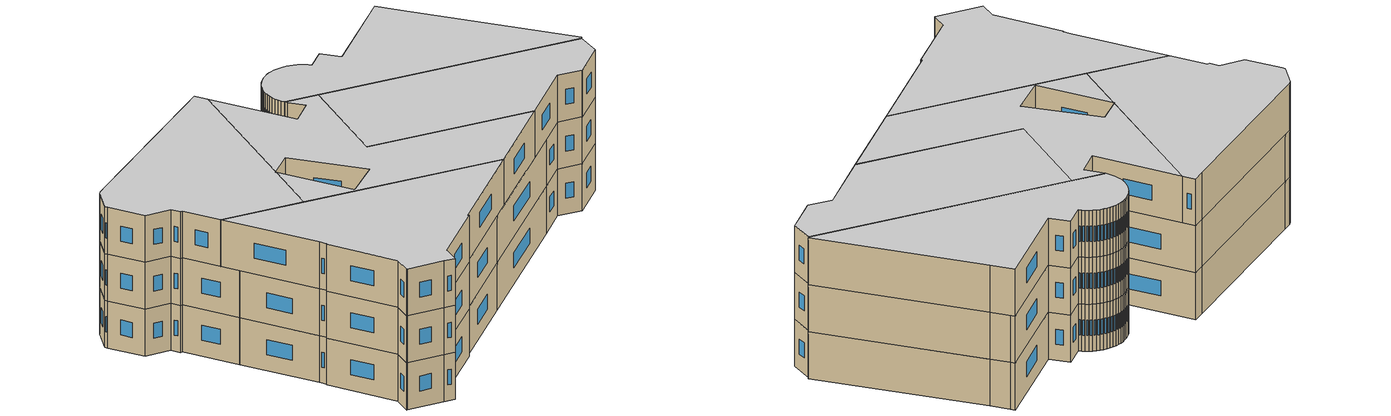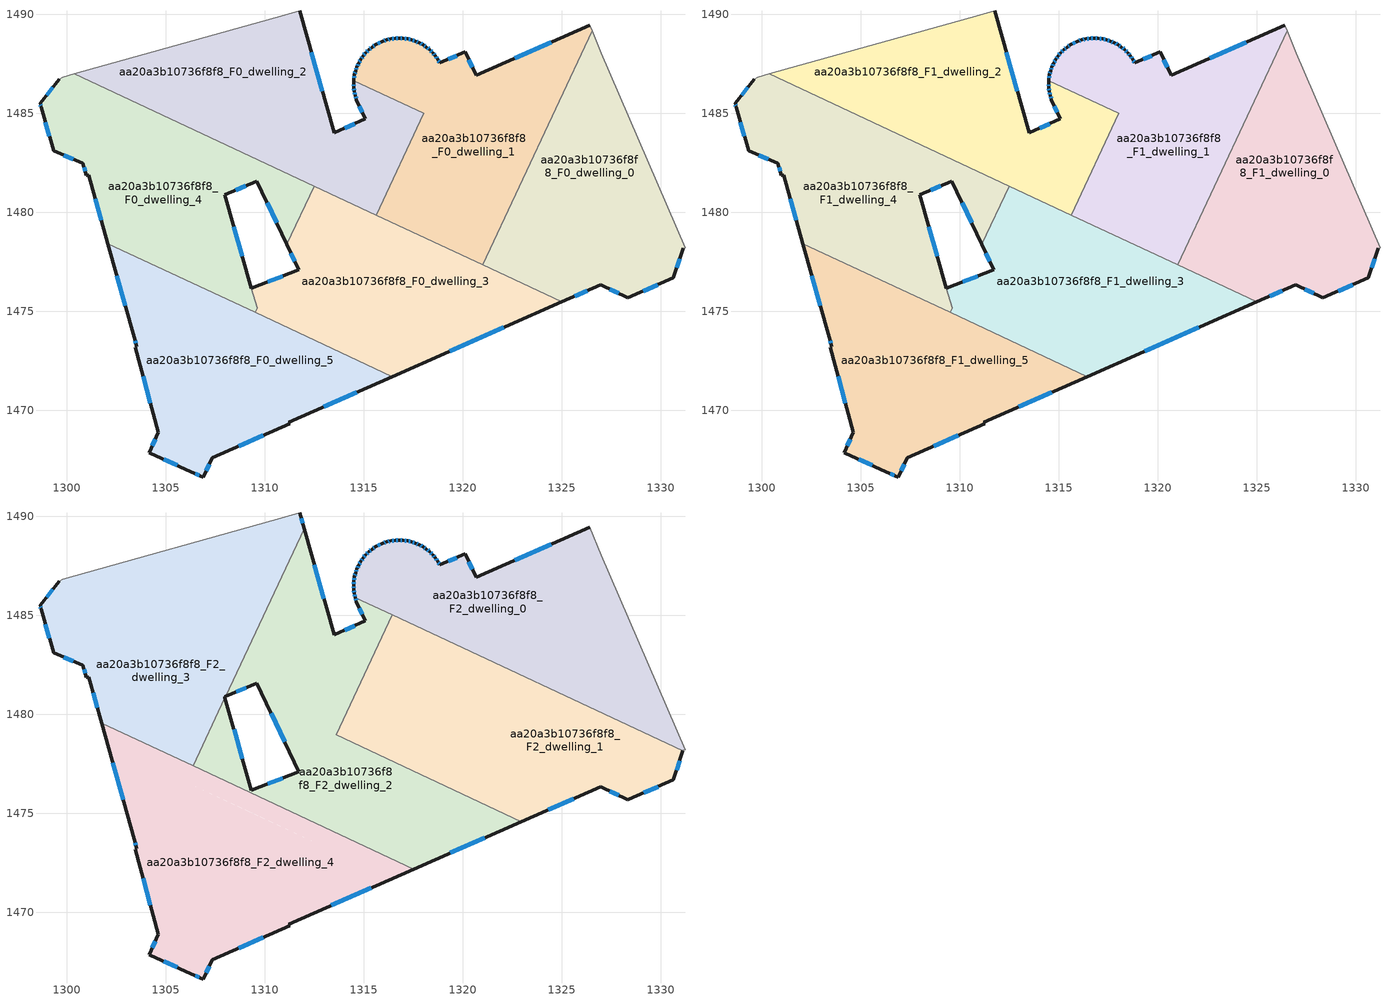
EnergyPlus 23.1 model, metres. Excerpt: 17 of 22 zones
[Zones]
aa20a3b10736f8f8_F0_dwelling_0
 floor ground (EU_floor_Construction): 1326.99,1488.04 1331.22,1478.21 1331.12,1478.17 1330.63,1476.68 1328.33,1475.68 1326.96,1476.34 1324.99,1475.47 1321,1477.34 1326.53,1489.16 z0
 wall outside (EU_wall_Construction): 1324.99,1475.47 1326.96,1476.34 1328.33,1475.68 1330.63,1476.68 1331.12,1478.17 z0:3
 wall adiabatic (EU_wall_Construction): 1331.12,1478.17 1331.22,1478.21 1326.99,1488.04 1326.53,1489.16 z0:3
 wall to aa20a3b10736f8f8_F0_dwelling_1 (EU_wall_Construction): 1326.53,1489.16 1321,1477.34 z0:3
 wall to aa20a3b10736f8f8_F0_dwelling_3 (EU_wall_Construction): 1321,1477.34 1324.99,1475.47 z0:3
 window (EU_Window_Construction): 1330.8,1477.19 1330.95,1477.66 / 1329.11,1476.02 1329.85,1476.34 / 1327.43,1476.11 1327.87,1475.91 / 1325.66,1475.77 1326.29,1476.04 z1.02:1.98
aa20a3b10736f8f8_F0_dwelling_1
 floor ground (EU_floor_Construction): 1326.42,1489.44 1326.53,1489.16 1321,1477.34 1315.63,1479.85 1318.03,1484.99 1314.5,1486.64 1314.5,1486.73 1314.53,1486.94 1314.59,1487.14 1314.65,1487.34 1314.74,1487.53 1314.85,1487.72 1314.96,1487.9 1315.1,1488.05 1315.25,1488.2 1315.42,1488.33 1315.58,1488.46 1315.96,1488.64 1316.16,1488.71 1316.37,1488.75 1316.58,1488.79 1316.79,1488.8 1317,1488.78 1317.21,1488.76 1317.41,1488.71 1317.61,1488.64 1317.8,1488.56 1317.99,1488.46 1318.17,1488.34 1318.33,1488.21 1318.48,1488.06 1318.61,1487.9 1318.74,1487.72 1318.84,1487.54 1320.12,1488.11 1320.68,1486.91 z0
 wall outside (EU_wall_Construction): 1326.42,1489.44 1320.68,1486.91 1320.12,1488.11 1318.84,1487.54 1318.74,1487.72 1318.61,1487.9 1318.48,1488.06 1318.33,1488.21 1318.17,1488.34 1317.99,1488.46 1317.8,1488.56 1317.61,1488.64 1317.41,1488.71 1317.21,1488.76 1317,1488.78 1316.79,1488.8 1316.58,1488.79 1316.37,1488.75 1316.16,1488.71 1315.96,1488.64 1315.58,1488.46 1315.42,1488.33 1315.25,1488.2 1315.1,1488.05 1314.96,1487.9 1314.85,1487.72 1314.74,1487.53 1314.65,1487.34 1314.59,1487.14 1314.53,1486.94 1314.5,1486.73 1314.5,1486.64 z0:3
 wall adiabatic (EU_wall_Construction): 1326.53,1489.16 1326.42,1489.44 z0:3
 wall to aa20a3b10736f8f8_F0_dwelling_2 (EU_wall_Construction): 1314.5,1486.64 1318.03,1484.99 1315.63,1479.85 z0:3
 wall to aa20a3b10736f8f8_F0_dwelling_3 (EU_wall_Construction): 1315.63,1479.85 1321,1477.34 z0:3
 window (EU_Window_Construction): 1314.71,1487.47 1314.68,1487.41 / 1314.81,1487.65 1314.78,1487.6 / 1314.92,1487.84 1314.89,1487.78 / 1315.05,1488 1315.01,1487.95 / 1315.2,1488.15 1315.15,1488.1 / 1315.36,1488.29 1315.3,1488.25 / 1315.53,1488.42 1315.47,1488.38 / 1315.83,1488.58 1315.71,1488.52 / 1316.09,1488.69 1316.03,1488.67 / 1316.3,1488.74 1316.23,1488.72 / 1316.51,1488.77 1316.44,1488.76 / 1316.72,1488.79 1316.65,1488.79 / 1316.93,1488.79 1316.86,1488.79 / 1317.14,1488.77 1317.07,1488.77 / 1317.34,1488.73 1317.28,1488.74 / 1317.54,1488.67 1317.48,1488.69 / 1317.74,1488.59 1317.67,1488.61 / 1317.93,1488.49 1317.87,1488.52 / 1318.11,1488.38 1318.05,1488.42 / 1318.27,1488.25 1318.22,1488.3 / 1318.43,1488.11 1318.38,1488.16 / 1318.57,1487.95 1318.53,1488.01 / 1318.69,1487.78 1318.65,1487.84 / 1318.8,1487.61 1318.77,1487.66 / 1319.68,1487.92 1319.27,1487.74 / 1320.49,1487.32 1320.31,1487.7 / 1324.46,1488.58 1322.63,1487.77 / 1314.52,1486.87 1314.51,1486.8 / 1314.57,1487.07 1314.55,1487.01 / 1314.63,1487.27 1314.61,1487.21 z1.02:1.98
aa20a3b10736f8f8_F0_dwelling_2
 floor ground (EU_floor_Construction): 1314.5,1486.64 1318.03,1484.99 1315.63,1479.85 1300.36,1486.99 1310.99,1489.96 1311.76,1490.18 1313.5,1484.01 1315.07,1484.71 1314.63,1485.69 1314.57,1485.9 1314.52,1486.1 1314.49,1486.31 1314.49,1486.52 z0
 wall outside (EU_wall_Construction): 1314.5,1486.64 1314.49,1486.52 1314.49,1486.31 1314.52,1486.1 1314.57,1485.9 1314.63,1485.69 1315.07,1484.71 1313.5,1484.01 1311.76,1490.18 z0:3
 wall adiabatic (EU_wall_Construction): 1311.76,1490.18 1310.99,1489.96 1300.36,1486.99 z0:3
 wall to aa20a3b10736f8f8_F0_dwelling_4 (EU_wall_Construction): 1300.36,1486.99 1312.49,1481.32 z0:3
 wall to aa20a3b10736f8f8_F0_dwelling_3 (EU_wall_Construction): 1312.49,1481.32 1315.63,1479.85 z0:3
 window (EU_Window_Construction): 1312.91,1486.11 1312.35,1488.08 / 1314.54,1484.47 1314.04,1484.25 / 1314.78,1485.36 1314.92,1485.04 / 1314.59,1485.83 1314.61,1485.76 / 1314.54,1486.03 1314.55,1485.97 / 1314.5,1486.24 1314.51,1486.17 / 1314.49,1486.45 1314.49,1486.38 z1.02:1.98
aa20a3b10736f8f8_F0_dwelling_3
 floor ground (EU_floor_Construction): 1324.99,1475.47 1316.43,1471.7 1309.51,1474.94 1309.61,1475.17 1309.33,1476.16 1311.72,1477.09 1311.11,1478.38 1312.49,1481.32 z0
 wall outside (EU_wall_Construction): 1311.11,1478.38 1311.72,1477.09 1309.33,1476.16 / 1316.43,1471.7 1324.99,1475.47 z0:3
 wall to aa20a3b10736f8f8_F0_dwelling_4 (EU_wall_Construction): 1312.49,1481.32 1311.11,1478.38 / 1309.61,1475.16 1309.51,1474.94 / 1309.33,1476.16 1309.61,1475.17 z0:3
 wall to aa20a3b10736f8f8_F0_dwelling_5 (EU_wall_Construction): 1309.51,1474.94 1316.43,1471.7 z0:3
 window (EU_Window_Construction): 1311.32,1477.94 1311.51,1477.53 / 1319.34,1472.99 1322.08,1474.19 / 1310.91,1476.78 1310.14,1476.48 z1.02:1.98
aa20a3b10736f8f8_F0_dwelling_4
 floor ground (EU_floor_Construction): 1312.49,1481.32 1311.11,1478.38 1309.6,1481.57 1307.98,1480.88 1309.61,1475.16 1309.51,1474.94 1302.07,1478.42 1301.1,1481.87 1300.99,1481.86 1300.82,1482.47 1299.34,1483.1 1298.7,1485.3 1298.65,1485.5 1299.62,1486.72 1299.8,1486.83 1300.36,1486.99 z0
 wall outside (EU_wall_Construction): 1299.62,1486.72 1298.65,1485.5 1298.7,1485.3 1299.34,1483.1 1300.82,1482.47 1300.99,1481.86 1301.1,1481.87 1302.07,1478.42 / 1309.33,1476.16 1307.98,1480.88 1309.6,1481.57 1311.11,1478.38 z0:3
 wall adiabatic (EU_wall_Construction): 1300.36,1486.99 1299.8,1486.83 1299.62,1486.72 z0:3
 wall to aa20a3b10736f8f8_F0_dwelling_5 (EU_wall_Construction): 1302.07,1478.42 1309.51,1474.94 z0:3
 window (EU_Window_Construction): 1301.43,1480.69 1301.74,1479.59 / 1300.88,1482.26 1300.93,1482.06 / 1299.84,1482.88 1300.31,1482.68 / 1298.92,1484.55 1299.12,1483.85 / 1298.67,1485.44 1298.68,1485.37 / 1299.29,1486.3 1298.98,1485.92 / 1310.12,1480.48 1310.6,1479.46 / 1308.53,1481.11 1309.05,1481.33 / 1308.87,1477.77 1308.44,1479.27 z1.02:1.98
aa20a3b10736f8f8_F0_dwelling_5
 floor ground (EU_floor_Construction): 1316.43,1471.7 1311.2,1469.41 1311.26,1469.33 1307.35,1467.61 1306.89,1466.61 1306.27,1466.9 1304.2,1467.83 1304.16,1467.84 1304.62,1468.89 1303.45,1473.18 1303.52,1473.22 1303.41,1473.68 1302.07,1478.42 z0
 wall outside (EU_wall_Construction): 1302.07,1478.42 1303.41,1473.68 1303.52,1473.22 1303.45,1473.18 1304.62,1468.89 1304.16,1467.84 1304.2,1467.83 1306.27,1466.9 1306.89,1466.61 1307.35,1467.61 1311.26,1469.33 1311.2,1469.41 1316.43,1471.7 z0:3
 window (EU_Window_Construction): 1303.85,1471.72 1304.22,1470.35 / 1303.45,1473.52 1303.48,1473.37 / 1302.53,1476.8 1302.95,1475.29 / 1312.98,1470.19 1314.65,1470.92 / 1308.68,1468.19 1309.93,1468.74 / 1307.05,1466.95 1307.19,1467.27 / 1306.48,1466.8 1306.68,1466.71 / 1304.91,1467.52 1305.57,1467.22 / 1304.47,1468.53 1304.32,1468.2 z1.02:1.98
aa20a3b10736f8f8_F1_dwelling_0
 floor to aa20a3b10736f8f8_F0_dwelling_0 (EU_floor_Construction): 1326.99,1488.04 1331.22,1478.21 1331.12,1478.17 1330.63,1476.68 1328.33,1475.68 1326.96,1476.34 1324.99,1475.47 1321,1477.34 1326.53,1489.16 z3
 wall outside (EU_wall_Construction): 1324.99,1475.47 1326.96,1476.34 1328.33,1475.68 1330.63,1476.68 1331.12,1478.17 z3:6
 wall adiabatic (EU_wall_Construction): 1331.12,1478.17 1331.22,1478.21 1326.99,1488.04 1326.53,1489.16 z3:6
 wall to aa20a3b10736f8f8_F1_dwelling_1 (EU_wall_Construction): 1326.53,1489.16 1321,1477.34 z3:6
 wall to aa20a3b10736f8f8_F1_dwelling_3 (EU_wall_Construction): 1321,1477.34 1324.99,1475.47 z3:6
 window (EU_Window_Construction): 1330.8,1477.19 1330.95,1477.66 / 1329.11,1476.02 1329.85,1476.34 / 1327.43,1476.11 1327.87,1475.91 / 1325.66,1475.77 1326.29,1476.04 z4.02:4.98
aa20a3b10736f8f8_F1_dwelling_1
 floor to aa20a3b10736f8f8_F0_dwelling_1 (EU_floor_Construction): 1326.42,1489.44 1326.53,1489.16 1321,1477.34 1315.63,1479.85 1318.03,1484.99 1314.5,1486.64 1314.5,1486.73 1314.53,1486.94 1314.59,1487.14 1314.65,1487.34 1314.74,1487.53 1314.85,1487.72 1314.96,1487.9 1315.1,1488.05 1315.25,1488.2 1315.42,1488.33 1315.58,1488.46 1315.96,1488.64 1316.16,1488.71 1316.37,1488.75 1316.58,1488.79 1316.79,1488.8 1317,1488.78 1317.21,1488.76 1317.41,1488.71 1317.61,1488.64 1317.8,1488.56 1317.99,1488.46 1318.17,1488.34 1318.33,1488.21 1318.48,1488.06 1318.61,1487.9 1318.74,1487.72 1318.84,1487.54 1320.12,1488.11 1320.68,1486.91 z3
 wall outside (EU_wall_Construction): 1326.42,1489.44 1320.68,1486.91 1320.12,1488.11 1318.84,1487.54 1318.74,1487.72 1318.61,1487.9 1318.48,1488.06 1318.33,1488.21 1318.17,1488.34 1317.99,1488.46 1317.8,1488.56 1317.61,1488.64 1317.41,1488.71 1317.21,1488.76 1317,1488.78 1316.79,1488.8 1316.58,1488.79 1316.37,1488.75 1316.16,1488.71 1315.96,1488.64 1315.58,1488.46 1315.42,1488.33 1315.25,1488.2 1315.1,1488.05 1314.96,1487.9 1314.85,1487.72 1314.74,1487.53 1314.65,1487.34 1314.59,1487.14 1314.53,1486.94 1314.5,1486.73 1314.5,1486.64 z3:6
 wall adiabatic (EU_wall_Construction): 1326.53,1489.16 1326.42,1489.44 z3:6
 wall to aa20a3b10736f8f8_F1_dwelling_2 (EU_wall_Construction): 1314.5,1486.64 1318.03,1484.99 1315.63,1479.85 z3:6
 wall to aa20a3b10736f8f8_F1_dwelling_3 (EU_wall_Construction): 1315.63,1479.85 1321,1477.34 z3:6
 window (EU_Window_Construction): 1314.71,1487.47 1314.68,1487.41 / 1314.81,1487.65 1314.78,1487.6 / 1314.92,1487.84 1314.89,1487.78 / 1315.05,1488 1315.01,1487.95 / 1315.2,1488.15 1315.15,1488.1 / 1315.36,1488.29 1315.3,1488.25 / 1315.53,1488.42 1315.47,1488.38 / 1315.83,1488.58 1315.71,1488.52 / 1316.09,1488.69 1316.03,1488.67 / 1316.3,1488.74 1316.23,1488.72 / 1316.51,1488.77 1316.44,1488.76 / 1316.72,1488.79 1316.65,1488.79 / 1316.93,1488.79 1316.86,1488.79 / 1317.14,1488.77 1317.07,1488.77 / 1317.34,1488.73 1317.28,1488.74 / 1317.54,1488.67 1317.48,1488.69 / 1317.74,1488.59 1317.67,1488.61 / 1317.93,1488.49 1317.87,1488.52 / 1318.11,1488.38 1318.05,1488.42 / 1318.27,1488.25 1318.22,1488.3 / 1318.43,1488.11 1318.38,1488.16 / 1318.57,1487.95 1318.53,1488.01 / 1318.69,1487.78 1318.65,1487.84 / 1318.8,1487.61 1318.77,1487.66 / 1319.68,1487.92 1319.27,1487.74 / 1320.49,1487.32 1320.31,1487.7 / 1324.46,1488.58 1322.63,1487.77 / 1314.52,1486.87 1314.51,1486.8 / 1314.57,1487.07 1314.55,1487.01 / 1314.63,1487.27 1314.61,1487.21 z4.02:4.98
aa20a3b10736f8f8_F1_dwelling_2
 floor to aa20a3b10736f8f8_F0_dwelling_2 (EU_floor_Construction): 1314.5,1486.64 1318.03,1484.99 1315.63,1479.85 1300.36,1486.99 1310.99,1489.96 1311.76,1490.18 1313.5,1484.01 1315.07,1484.71 1314.63,1485.69 1314.57,1485.9 1314.52,1486.1 1314.49,1486.31 1314.49,1486.52 z3
 wall outside (EU_wall_Construction): 1314.5,1486.64 1314.49,1486.52 1314.49,1486.31 1314.52,1486.1 1314.57,1485.9 1314.63,1485.69 1315.07,1484.71 1313.5,1484.01 1311.76,1490.18 z3:6
 wall adiabatic (EU_wall_Construction): 1311.76,1490.18 1310.99,1489.96 1300.36,1486.99 z3:6
 wall to aa20a3b10736f8f8_F1_dwelling_4 (EU_wall_Construction): 1300.36,1486.99 1312.49,1481.32 z3:6
 wall to aa20a3b10736f8f8_F1_dwelling_3 (EU_wall_Construction): 1312.49,1481.32 1315.63,1479.85 z3:6
 window (EU_Window_Construction): 1312.91,1486.11 1312.35,1488.08 / 1314.54,1484.47 1314.04,1484.25 / 1314.78,1485.36 1314.92,1485.04 / 1314.59,1485.83 1314.61,1485.76 / 1314.54,1486.03 1314.55,1485.97 / 1314.5,1486.24 1314.51,1486.17 / 1314.49,1486.45 1314.49,1486.38 z4.02:4.98
aa20a3b10736f8f8_F1_dwelling_3
 floor to aa20a3b10736f8f8_F0_dwelling_3 (EU_floor_Construction): 1324.99,1475.47 1316.43,1471.7 1309.51,1474.94 1309.61,1475.17 1309.33,1476.16 1311.72,1477.09 1311.11,1478.38 1312.49,1481.32 z3
 wall outside (EU_wall_Construction): 1311.11,1478.38 1311.72,1477.09 1309.33,1476.16 / 1316.43,1471.7 1324.99,1475.47 z3:6
 wall to aa20a3b10736f8f8_F1_dwelling_4 (EU_wall_Construction): 1312.49,1481.32 1311.11,1478.38 / 1309.61,1475.16 1309.51,1474.94 / 1309.33,1476.16 1309.61,1475.17 z3:6
 wall to aa20a3b10736f8f8_F1_dwelling_5 (EU_wall_Construction): 1309.51,1474.94 1316.43,1471.7 z3:6
 window (EU_Window_Construction): 1311.32,1477.94 1311.51,1477.53 / 1319.34,1472.99 1322.08,1474.19 / 1310.91,1476.78 1310.14,1476.48 z4.02:4.98
aa20a3b10736f8f8_F1_dwelling_4
 floor to aa20a3b10736f8f8_F0_dwelling_4 (EU_floor_Construction): 1312.49,1481.32 1311.11,1478.38 1309.6,1481.57 1307.98,1480.88 1309.61,1475.16 1309.51,1474.94 1302.07,1478.42 1301.1,1481.87 1300.99,1481.86 1300.82,1482.47 1299.34,1483.1 1298.7,1485.3 1298.65,1485.5 1299.62,1486.72 1299.8,1486.83 1300.36,1486.99 z3
 wall outside (EU_wall_Construction): 1299.62,1486.72 1298.65,1485.5 1298.7,1485.3 1299.34,1483.1 1300.82,1482.47 1300.99,1481.86 1301.1,1481.87 1302.07,1478.42 / 1309.33,1476.16 1307.98,1480.88 1309.6,1481.57 1311.11,1478.38 z3:6
 wall adiabatic (EU_wall_Construction): 1300.36,1486.99 1299.8,1486.83 1299.62,1486.72 z3:6
 wall to aa20a3b10736f8f8_F1_dwelling_5 (EU_wall_Construction): 1302.07,1478.42 1309.51,1474.94 z3:6
 window (EU_Window_Construction): 1301.43,1480.69 1301.74,1479.59 / 1300.88,1482.26 1300.93,1482.06 / 1299.84,1482.88 1300.31,1482.68 / 1298.92,1484.55 1299.12,1483.85 / 1298.67,1485.44 1298.68,1485.37 / 1299.29,1486.3 1298.98,1485.92 / 1310.12,1480.48 1310.6,1479.46 / 1308.53,1481.11 1309.05,1481.33 / 1308.87,1477.77 1308.44,1479.27 z4.02:4.98
aa20a3b10736f8f8_F1_dwelling_5
 floor to aa20a3b10736f8f8_F0_dwelling_5 (EU_floor_Construction): 1316.43,1471.7 1311.2,1469.41 1311.26,1469.33 1307.35,1467.61 1306.89,1466.61 1306.27,1466.9 1304.2,1467.83 1304.16,1467.84 1304.62,1468.89 1303.45,1473.18 1303.52,1473.22 1303.41,1473.68 1302.07,1478.42 z3
 wall outside (EU_wall_Construction): 1302.07,1478.42 1303.41,1473.68 1303.52,1473.22 1303.45,1473.18 1304.62,1468.89 1304.16,1467.84 1304.2,1467.83 1306.27,1466.9 1306.89,1466.61 1307.35,1467.61 1311.26,1469.33 1311.2,1469.41 1316.43,1471.7 z3:6
 window (EU_Window_Construction): 1303.85,1471.72 1304.22,1470.35 / 1303.45,1473.52 1303.48,1473.37 / 1302.53,1476.8 1302.95,1475.29 / 1312.98,1470.19 1314.65,1470.92 / 1308.68,1468.19 1309.93,1468.74 / 1307.05,1466.95 1307.19,1467.27 / 1306.48,1466.8 1306.68,1466.71 / 1304.91,1467.52 1305.57,1467.22 / 1304.47,1468.53 1304.32,1468.2 z4.02:4.98
aa20a3b10736f8f8_F2_dwelling_0
 floor to aa20a3b10736f8f8_F1_dwelling_1 (EU_floor_Construction): 1326.42,1489.44 1326.53,1489.16 1323.13,1481.89 1317.76,1484.4 1318.03,1484.99 1314.5,1486.64 1314.5,1486.73 1314.53,1486.94 1314.59,1487.14 1314.65,1487.34 1314.74,1487.53 1314.85,1487.72 1314.96,1487.9 1315.1,1488.05 1315.25,1488.2 1315.42,1488.33 1315.58,1488.46 1315.96,1488.64 1316.16,1488.71 1316.37,1488.75 1316.58,1488.79 1316.79,1488.8 1317,1488.78 1317.21,1488.76 1317.41,1488.71 1317.61,1488.64 1317.8,1488.56 1317.99,1488.46 1318.17,1488.34 1318.33,1488.21 1318.48,1488.06 1318.61,1487.9 1318.74,1487.72 1318.84,1487.54 1320.12,1488.11 1320.68,1486.91 z6
 floor to aa20a3b10736f8f8_F1_dwelling_0 (EU_floor_Construction): 1326.99,1488.04 1331.22,1478.21 1331.12,1478.17 1331.12,1478.16 1323.13,1481.89 1326.53,1489.16 z6
 floor to aa20a3b10736f8f8_F1_dwelling_2 (EU_floor_Construction): 1318.03,1484.99 1317.76,1484.4 1314.57,1485.89 1314.52,1486.1 1314.49,1486.31 1314.49,1486.52 1314.5,1486.64 z6
 wall outside (EU_wall_Construction): 1326.42,1489.44 1320.68,1486.91 1320.12,1488.11 1318.84,1487.54 1318.74,1487.72 1318.61,1487.9 1318.48,1488.06 1318.33,1488.21 1318.17,1488.34 1317.99,1488.46 1317.8,1488.56 1317.61,1488.64 1317.41,1488.71 1317.21,1488.76 1317,1488.78 1316.79,1488.8 1316.58,1488.79 1316.37,1488.75 1316.16,1488.71 1315.96,1488.64 1315.58,1488.46 1315.42,1488.33 1315.25,1488.2 1315.1,1488.05 1314.96,1487.9 1314.85,1487.72 1314.74,1487.53 1314.65,1487.34 1314.59,1487.14 1314.53,1486.94 1314.5,1486.73 1314.49,1486.52 1314.49,1486.31 1314.52,1486.1 1314.57,1485.9 z6:9
 wall adiabatic (EU_wall_Construction): 1331.12,1478.16 1331.12,1478.17 1331.22,1478.21 1326.99,1488.04 1326.42,1489.44 z6:9
 wall to aa20a3b10736f8f8_F2_dwelling_1 (EU_wall_Construction): 1316.44,1485.02 1331.12,1478.16 z6:9
 wall to aa20a3b10736f8f8_F2_dwelling_2 (EU_wall_Construction): 1314.57,1485.89 1316.44,1485.02 z6:9
 window (EU_Window_Construction): 1314.49,1486.45 1314.49,1486.38 / 1314.5,1486.66 1314.49,1486.59 / 1314.52,1486.87 1314.51,1486.8 / 1314.57,1487.07 1314.55,1487.01 / 1314.63,1487.27 1314.61,1487.21 / 1314.71,1487.47 1314.68,1487.41 / 1314.81,1487.65 1314.78,1487.6 / 1314.92,1487.84 1314.89,1487.78 / 1315.05,1488 1315.01,1487.95 / 1315.2,1488.15 1315.15,1488.1 / 1315.36,1488.29 1315.3,1488.25 / 1315.53,1488.42 1315.47,1488.38 / 1315.83,1488.58 1315.71,1488.52 / 1316.09,1488.69 1316.03,1488.67 / 1316.3,1488.74 1316.23,1488.72 / 1316.51,1488.77 1316.44,1488.76 / 1316.72,1488.79 1316.65,1488.79 / 1316.93,1488.79 1316.86,1488.79 / 1317.14,1488.77 1317.07,1488.77 / 1317.34,1488.73 1317.28,1488.74 / 1317.54,1488.67 1317.48,1488.69 / 1317.74,1488.59 1317.67,1488.61 / 1317.93,1488.49 1317.87,1488.52 / 1318.11,1488.38 1318.05,1488.42 / 1318.27,1488.25 1318.22,1488.3 / 1318.43,1488.11 1318.38,1488.16 / 1318.57,1487.95 1318.53,1488.01 / 1318.69,1487.78 1318.65,1487.84 / 1318.8,1487.61 1318.77,1487.66 / 1319.68,1487.92 1319.27,1487.74 / 1320.49,1487.32 1320.31,1487.7 / 1324.46,1488.58 1322.63,1487.77 / 1314.54,1486.03 1314.55,1485.97 / 1314.5,1486.24 1314.51,1486.17 z7.02:7.98
 ceiling to aa20a3b10736f8f8_F3_dwelling_0 (EU_floor_Construction): 1331.22,1478.21 1326.99,1488.04 1326.42,1489.44 1320.68,1486.91 1320.12,1488.11 1318.84,1487.54 1318.74,1487.72 1318.61,1487.9 1318.48,1488.06 1318.33,1488.21 1318.17,1488.34 1317.99,1488.46 1317.8,1488.56 1317.61,1488.64 1317.41,1488.71 1317.21,1488.76 1317,1488.78 1316.79,1488.8 1316.58,1488.79 1316.37,1488.75 1316.16,1488.71 1315.96,1488.64 1315.58,1488.46 1315.42,1488.33 1315.25,1488.2 1315.1,1488.05 1314.96,1487.9 1314.85,1487.72 1314.74,1487.53 1314.65,1487.34 1314.59,1487.14 1314.53,1486.94 1314.5,1486.73 1314.49,1486.52 1314.49,1486.31 1314.52,1486.1 1314.57,1485.9 1331.12,1478.16 1331.12,1478.17 z9
aa20a3b10736f8f8_F2_dwelling_1
 floor to aa20a3b10736f8f8_F1_dwelling_0 (EU_floor_Construction): 1331.12,1478.16 1330.63,1476.68 1328.33,1475.68 1326.96,1476.34 1324.99,1475.47 1321,1477.34 1323.13,1481.89 z6
 floor to aa20a3b10736f8f8_F1_dwelling_1 (EU_floor_Construction): 1323.13,1481.89 1321,1477.34 1315.63,1479.85 1317.76,1484.4 z6
 floor to aa20a3b10736f8f8_F1_dwelling_3 (EU_floor_Construction): 1324.99,1475.47 1322.96,1474.58 1313.6,1478.96 1314.31,1480.47 z6
 floor to aa20a3b10736f8f8_F1_dwelling_2 (EU_floor_Construction): 1317.76,1484.4 1315.63,1479.85 1314.31,1480.47 1316.44,1485.02 z6
 wall outside (EU_wall_Construction): 1322.96,1474.58 1326.96,1476.34 1328.33,1475.68 1328.39,1475.71 1330.63,1476.68 1331.12,1478.16 z6:9
 wall to aa20a3b10736f8f8_F2_dwelling_2 (EU_wall_Construction): 1316.44,1485.02 1313.6,1478.96 1322.96,1474.58 z6:9
 window (EU_Window_Construction): 1329.15,1476.04 1329.87,1476.35 / 1327.43,1476.11 1327.87,1475.91 / 1324.32,1475.18 1325.6,1475.74 / 1330.79,1477.18 1330.95,1477.65 z7.02:7.98
 ceiling to aa20a3b10736f8f8_F3_dwelling_1 (EU_floor_Construction): 1330.63,1476.68 1331.12,1478.16 1316.44,1485.02 1313.6,1478.96 1322.96,1474.58 1326.96,1476.34 1328.33,1475.68 1328.39,1475.71 z9
aa20a3b10736f8f8_F2_dwelling_2
 floor to aa20a3b10736f8f8_F1_dwelling_3 (EU_floor_Construction): 1322.96,1474.58 1317.52,1472.18 1309.38,1475.99 1309.33,1476.16 1311.72,1477.09 1311.11,1478.38 1312.49,1481.32 1314.31,1480.47 1313.6,1478.96 z6
 floor to aa20a3b10736f8f8_F1_dwelling_2 (EU_floor_Construction): 1314.57,1485.89 1316.44,1485.02 1314.31,1480.47 1308.99,1482.96 1311.99,1489.38 1313.5,1484.01 1315.07,1484.71 1314.63,1485.69 z6
 floor to aa20a3b10736f8f8_F1_dwelling_4 (EU_floor_Construction): 1307.99,1480.83 1309.37,1475.99 1306.38,1477.39 z6; 1312.49,1481.32 1311.11,1478.38 1309.6,1481.57 1308.02,1480.9 1308.99,1482.96 z6
 wall outside (EU_wall_Construction): 1314.57,1485.89 1314.63,1485.69 1315.07,1484.71 1313.5,1484.01 1311.99,1489.38 / 1317.52,1472.18 1322.96,1474.58 / 1308.02,1480.9 1309.6,1481.57 1311.72,1477.09 1309.33,1476.16 1307.99,1480.83 z6:9
 wall to aa20a3b10736f8f8_F2_dwelling_3 (EU_wall_Construction): 1307.99,1480.83 1306.38,1477.39 / 1311.99,1489.38 1308.02,1480.9 z6:9
 wall to aa20a3b10736f8f8_F2_dwelling_4 (EU_wall_Construction): 1306.38,1477.39 1317.52,1472.18 z6:9
 window (EU_Window_Construction): 1314.78,1485.36 1314.92,1485.04 / 1314.59,1485.83 1314.61,1485.76 / 1319.37,1473 1321.11,1473.76 / 1308.87,1477.75 1308.45,1479.24 / 1310.91,1476.78 1310.14,1476.48 / 1310.32,1480.04 1311,1478.61 / 1308.56,1481.12 1309.07,1481.34 / 1312.99,1485.84 1312.5,1487.55 / 1314.54,1484.47 1314.04,1484.25 z7.02:7.98
 ceiling to aa20a3b10736f8f8_F3_dwelling_2 (EU_floor_Construction): 1322.96,1474.58 1313.6,1478.96 1316.44,1485.02 1314.57,1485.89 1314.63,1485.69 1315.07,1484.71 1313.5,1484.01 1311.99,1489.38 1308.02,1480.9 1309.6,1481.57 1311.72,1477.09 1309.33,1476.16 1307.99,1480.83 1306.38,1477.39 1317.52,1472.18 z9
aa20a3b10736f8f8_F2_dwelling_3
 floor to aa20a3b10736f8f8_F1_dwelling_2 (EU_floor_Construction): 1311.76,1490.18 1311.99,1489.38 1308.99,1482.96 1300.37,1486.99 1310.99,1489.96 z6
 floor to aa20a3b10736f8f8_F1_dwelling_4 (EU_floor_Construction): 1308.99,1482.96 1308.02,1480.9 1307.98,1480.88 1307.99,1480.83 1306.38,1477.39 1301.76,1479.55 1301.1,1481.87 1300.99,1481.86 1300.82,1482.47 1299.34,1483.1 1298.7,1485.3 1298.65,1485.5 1299.62,1486.72 1299.8,1486.83 1300.37,1486.99 z6
 wall outside (EU_wall_Construction): 1311.99,1489.38 1311.76,1490.18 / 1307.99,1480.83 1307.98,1480.88 1308.02,1480.9 / 1299.62,1486.72 1298.65,1485.5 1298.7,1485.3 1299.34,1483.1 1300.82,1482.47 1300.99,1481.86 1301.1,1481.87 1301.76,1479.55 z6:9
 wall adiabatic (EU_wall_Construction): 1311.76,1490.18 1310.99,1489.96 1299.8,1486.83 1299.62,1486.72 z6:9
 wall to aa20a3b10736f8f8_F2_dwelling_4 (EU_wall_Construction): 1301.76,1479.55 1306.38,1477.39 z6:9
 window (EU_Window_Construction): 1311.91,1489.65 1311.84,1489.91 / 1301.33,1481.08 1301.53,1480.34 / 1300.88,1482.26 1300.93,1482.06 / 1299.84,1482.88 1300.31,1482.68 / 1298.92,1484.55 1299.12,1483.85 / 1298.67,1485.44 1298.68,1485.37 / 1299.29,1486.3 1298.98,1485.92 z7.02:7.98
 ceiling to aa20a3b10736f8f8_F3_dwelling_3 (EU_floor_Construction): 1307.99,1480.83 1307.98,1480.88 1308.02,1480.9 1311.99,1489.38 1311.76,1490.18 1310.99,1489.96 1299.8,1486.83 1299.62,1486.72 1298.65,1485.5 1298.7,1485.3 1299.34,1483.1 1300.82,1482.47 1300.99,1481.86 1301.1,1481.87 1301.76,1479.55 1306.38,1477.39 z9
aa20a3b10736f8f8_F2_dwelling_4
 floor to aa20a3b10736f8f8_F1_dwelling_4 (EU_floor_Construction): 1309.37,1475.99 1309.61,1475.16 1309.51,1474.94 1302.07,1478.42 1301.76,1479.55 z6
 floor to aa20a3b10736f8f8_F1_dwelling_5 (EU_floor_Construction): 1316.43,1471.7 1311.2,1469.41 1311.26,1469.33 1307.35,1467.61 1306.89,1466.61 1306.27,1466.9 1304.2,1467.83 1304.16,1467.84 1304.62,1468.89 1303.45,1473.18 1303.52,1473.22 1303.41,1473.68 1302.08,1478.41 z6
 floor to aa20a3b10736f8f8_F1_dwelling_3 (EU_floor_Construction): 1317.52,1472.18 1316.43,1471.7 1309.51,1474.94 1309.61,1475.16 1309.38,1475.99 z6
 wall outside (EU_wall_Construction): 1301.76,1479.55 1303.41,1473.68 1303.52,1473.22 1303.45,1473.18 1304.62,1468.89 1304.16,1467.84 1304.2,1467.83 1306.27,1466.9 1306.89,1466.61 1307.35,1467.61 1311.26,1469.33 1311.2,1469.41 1317.52,1472.18 z6:9
 window (EU_Window_Construction): 1303.85,1471.72 1304.22,1470.35 / 1303.45,1473.52 1303.48,1473.37 / 1302.32,1477.55 1302.84,1475.68 / 1313.35,1470.35 1315.37,1471.24 / 1308.68,1468.19 1309.93,1468.74 / 1307.05,1466.95 1307.19,1467.27 / 1306.48,1466.8 1306.68,1466.71 / 1304.91,1467.52 1305.57,1467.22 / 1304.47,1468.53 1304.32,1468.2 z7.02:7.98
 ceiling to aa20a3b10736f8f8_F3_dwelling_4 (EU_floor_Construction): 1317.52,1472.18 1301.76,1479.55 1303.41,1473.68 1303.52,1473.22 1303.45,1473.18 1304.62,1468.89 1304.16,1467.84 1304.2,1467.83 1306.27,1466.9 1306.89,1466.61 1307.35,1467.61 1311.26,1469.33 1311.2,1469.41 z9
[Building]
EU S2 Campaign: North Axis=0; Terrain=City; Solar Distribution=FullExterior
[Site:Location]
Vienna: Latitude=48; Longitude=16.5; Time Zone=1; Elevation=183
[SizingPeriod:WeatherFileDays]
AnnualSizingPeriod: Begin Month=1; Begin Day of Month=1; End Month=12; End Day of Month=31; Day of Week for Start Day=Monday; Use Weather File Daylight Saving Period=No; Use Weather File Rain and Snow Indicators=No
[MATERIAL]
EU_InternalMass_Material: Roughness=MediumRough; Thickness=0.1; Conductivity=1; Density=1800; Specific Heat=900; Thermal Absorptance=0.9; Solar Absorptance=0.7; Visible Absorptance=0.7
[MATERIAL:NOMASS] Roughness=MediumRough; Thermal Absorptance=0.9; Solar Absorptance=0.7; Visible Absorptance=0.7
Name | Thermal Resistance
EU_wall_NoMass | 0.942466
EU_floor_NoMass | 0.66527
[WINDOWMATERIAL:SIMPLEGLAZINGSYSTEM]
EU_Window_SimpleGlazing: UFactor=2.03367; Solar Heat Gain Coefficient=0.65; Visible Transmittance=0.65
[CONSTRUCTION]
EU_wall_Construction: EU_wall_NoMass
EU_floor_Construction: EU_floor_NoMass
EU_Window_Construction: EU_Window_SimpleGlazing
EU_InternalMass_Construction: EU_InternalMass_Material
[ZONE] Type=1; Multiplier=1; Ceiling Height=autocalculate; Floor Area=autocalculate; Part of Total Floor Area=Yes
Name | Volume
aa20a3b10736f8f8_F0_dwelling_0; aa20a3b10736f8f8_F1_dwelling_0 | 219.891
aa20a3b10736f8f8_F2_dwelling_0 | 245.711
aa20a3b10736f8f8_F0_dwelling_1; aa20a3b10736f8f8_F1_dwelling_1 | 219.912
aa20a3b10736f8f8_F2_dwelling_1 | 278.662
aa20a3b10736f8f8_F0_dwelling_2; aa20a3b10736f8f8_F1_dwelling_2 | 229.427
aa20a3b10736f8f8_F2_dwelling_2 | 273.171
aa20a3b10736f8f8_F0_dwelling_3; aa20a3b10736f8f8_F1_dwelling_3 | 224.569
aa20a3b10736f8f8_F2_dwelling_3 | 273.1875
aa20a3b10736f8f8_F0_dwelling_4; aa20a3b10736f8f8_F1_dwelling_4 | 221.51
aa20a3b10736f8f8_F2_dwelling_4 | 267.675
aa20a3b10736f8f8_F0_dwelling_5; aa20a3b10736f8f8_F1_dwelling_5 | 223.083
[INTERNALMASS] Construction=EU_InternalMass_Construction
Name | Zone or ZoneList | Surface Area
aa20a3b10736f8f8_F0_dwelling_0_EU_InternalMass | aa20a3b10736f8f8_F0_dwelling_0 | 73.2959
aa20a3b10736f8f8_F0_dwelling_1_EU_InternalMass | aa20a3b10736f8f8_F0_dwelling_1 | 73.3041
aa20a3b10736f8f8_F0_dwelling_2_EU_InternalMass | aa20a3b10736f8f8_F0_dwelling_2 | 76.4757
aa20a3b10736f8f8_F0_dwelling_3_EU_InternalMass | aa20a3b10736f8f8_F0_dwelling_3 | 74.8579
aa20a3b10736f8f8_F0_dwelling_4_EU_InternalMass | aa20a3b10736f8f8_F0_dwelling_4 | 73.844
aa20a3b10736f8f8_F0_dwelling_5_EU_InternalMass | aa20a3b10736f8f8_F0_dwelling_5 | 74.3604
aa20a3b10736f8f8_F1_dwelling_0_EU_InternalMass | aa20a3b10736f8f8_F1_dwelling_0 | 73.2959
aa20a3b10736f8f8_F1_dwelling_1_EU_InternalMass | aa20a3b10736f8f8_F1_dwelling_1 | 73.3041
aa20a3b10736f8f8_F1_dwelling_2_EU_InternalMass | aa20a3b10736f8f8_F1_dwelling_2 | 76.4757
aa20a3b10736f8f8_F1_dwelling_3_EU_InternalMass | aa20a3b10736f8f8_F1_dwelling_3 | 74.8579
aa20a3b10736f8f8_F1_dwelling_4_EU_InternalMass | aa20a3b10736f8f8_F1_dwelling_4 | 73.844
aa20a3b10736f8f8_F1_dwelling_5_EU_InternalMass | aa20a3b10736f8f8_F1_dwelling_5 | 74.3604
aa20a3b10736f8f8_F2_dwelling_0_EU_InternalMass | aa20a3b10736f8f8_F2_dwelling_0 | 81.9033
aa20a3b10736f8f8_F2_dwelling_1_EU_InternalMass | aa20a3b10736f8f8_F2_dwelling_1 | 92.8872
aa20a3b10736f8f8_F2_dwelling_2_EU_InternalMass | aa20a3b10736f8f8_F2_dwelling_2 | 91.057
aa20a3b10736f8f8_F2_dwelling_3_EU_InternalMass | aa20a3b10736f8f8_F2_dwelling_3 | 91.0587
aa20a3b10736f8f8_F2_dwelling_4_EU_InternalMass | aa20a3b10736f8f8_F2_dwelling_4 | 89.2248
[OTHEREQUIPMENT] Fuel Type=Electricity; Design Level Calculation Method=Watts/Area; Power per Zone Floor Area=1; Fraction Latent=0; Fraction Radiant=0; Fraction Lost=0; Carbon Dioxide Generation Rate=0; EndUse Subcategory=EU_Step8_InternalGains
Name | Zone or ZoneList or Space or SpaceList | Schedule
EU_Step8_InternalGain_aa20a3b10736f8f8_F0_dwelling_0_f000 | aa20a3b10736f8f8_F0_dwelling_0 | EU_Step8_GainSchedule_aa20a3b10736f8f8_F0_dwelling_0_f000
EU_Step8_InternalGain_aa20a3b10736f8f8_F0_dwelling_1_f000 | aa20a3b10736f8f8_F0_dwelling_1 | EU_Step8_GainSchedule_aa20a3b10736f8f8_F0_dwelling_1_f000
EU_Step8_InternalGain_aa20a3b10736f8f8_F0_dwelling_2_f000 | aa20a3b10736f8f8_F0_dwelling_2 | EU_Step8_GainSchedule_aa20a3b10736f8f8_F0_dwelling_2_f000
EU_Step8_InternalGain_aa20a3b10736f8f8_F0_dwelling_3_f000 | aa20a3b10736f8f8_F0_dwelling_3 | EU_Step8_GainSchedule_aa20a3b10736f8f8_F0_dwelling_3_f000
EU_Step8_InternalGain_aa20a3b10736f8f8_F0_dwelling_4_f000 | aa20a3b10736f8f8_F0_dwelling_4 | EU_Step8_GainSchedule_aa20a3b10736f8f8_F0_dwelling_4_f000
EU_Step8_InternalGain_aa20a3b10736f8f8_F0_dwelling_5_f000 | aa20a3b10736f8f8_F0_dwelling_5 | EU_Step8_GainSchedule_aa20a3b10736f8f8_F0_dwelling_5_f000
EU_Step8_InternalGain_aa20a3b10736f8f8_F1_dwelling_0_f000 | aa20a3b10736f8f8_F1_dwelling_0 | EU_Step8_GainSchedule_aa20a3b10736f8f8_F1_dwelling_0_f000
EU_Step8_InternalGain_aa20a3b10736f8f8_F1_dwelling_1_f000 | aa20a3b10736f8f8_F1_dwelling_1 | EU_Step8_GainSchedule_aa20a3b10736f8f8_F1_dwelling_1_f000
EU_Step8_InternalGain_aa20a3b10736f8f8_F1_dwelling_2_f000 | aa20a3b10736f8f8_F1_dwelling_2 | EU_Step8_GainSchedule_aa20a3b10736f8f8_F1_dwelling_2_f000
EU_Step8_InternalGain_aa20a3b10736f8f8_F1_dwelling_3_f000 | aa20a3b10736f8f8_F1_dwelling_3 | EU_Step8_GainSchedule_aa20a3b10736f8f8_F1_dwelling_3_f000
EU_Step8_InternalGain_aa20a3b10736f8f8_F1_dwelling_4_f000 | aa20a3b10736f8f8_F1_dwelling_4 | EU_Step8_GainSchedule_aa20a3b10736f8f8_F1_dwelling_4_f000
EU_Step8_InternalGain_aa20a3b10736f8f8_F1_dwelling_5_f000 | aa20a3b10736f8f8_F1_dwelling_5 | EU_Step8_GainSchedule_aa20a3b10736f8f8_F1_dwelling_5_f000
EU_Step8_InternalGain_aa20a3b10736f8f8_F2_dwelling_0_f000 | aa20a3b10736f8f8_F2_dwelling_0 | EU_Step8_GainSchedule_aa20a3b10736f8f8_F2_dwelling_0_f000
EU_Step8_InternalGain_aa20a3b10736f8f8_F2_dwelling_1_f000 | aa20a3b10736f8f8_F2_dwelling_1 | EU_Step8_GainSchedule_aa20a3b10736f8f8_F2_dwelling_1_f000
EU_Step8_InternalGain_aa20a3b10736f8f8_F2_dwelling_2_f000 | aa20a3b10736f8f8_F2_dwelling_2 | EU_Step8_GainSchedule_aa20a3b10736f8f8_F2_dwelling_2_f000
EU_Step8_InternalGain_aa20a3b10736f8f8_F2_dwelling_3_f000 | aa20a3b10736f8f8_F2_dwelling_3 | EU_Step8_GainSchedule_aa20a3b10736f8f8_F2_dwelling_3_f000
EU_Step8_InternalGain_aa20a3b10736f8f8_F2_dwelling_4_f000 | aa20a3b10736f8f8_F2_dwelling_4 | EU_Step8_GainSchedule_aa20a3b10736f8f8_F2_dwelling_4_f000
[ZONEVENTILATION:DESIGNFLOWRATE] Schedule=EU_AlwaysOn; Design Flow Rate Calculation Method=AirChanges/Hour; Air Changes per Hour=0.530523; Ventilation Type=Natural; Fan Pressure Rise=0; Fan Total Efficiency=1; Constant Term Coefficient=1; Temperature Term Coefficient=0; Velocity Term Coefficient=0; Velocity Squared Term Coefficient=0; Minimum Indoor Temperature=-100; Maximum Indoor Temperature=100; Delta Temperature=-100; Minimum Outdoor Temperature=-100; Maximum Outdoor Temperature=100; Maximum Wind Speed=40
Name | Zone or ZoneList or Space or SpaceList
EU_ConstantAir_aa20a3b10736f8f8_F0_dwelling_0 | aa20a3b10736f8f8_F0_dwelling_0
EU_ConstantAir_aa20a3b10736f8f8_F0_dwelling_1 | aa20a3b10736f8f8_F0_dwelling_1
EU_ConstantAir_aa20a3b10736f8f8_F0_dwelling_2 | aa20a3b10736f8f8_F0_dwelling_2
EU_ConstantAir_aa20a3b10736f8f8_F0_dwelling_3 | aa20a3b10736f8f8_F0_dwelling_3
EU_ConstantAir_aa20a3b10736f8f8_F0_dwelling_4 | aa20a3b10736f8f8_F0_dwelling_4
EU_ConstantAir_aa20a3b10736f8f8_F0_dwelling_5 | aa20a3b10736f8f8_F0_dwelling_5
EU_ConstantAir_aa20a3b10736f8f8_F1_dwelling_0 | aa20a3b10736f8f8_F1_dwelling_0
EU_ConstantAir_aa20a3b10736f8f8_F1_dwelling_1 | aa20a3b10736f8f8_F1_dwelling_1
EU_ConstantAir_aa20a3b10736f8f8_F1_dwelling_2 | aa20a3b10736f8f8_F1_dwelling_2
EU_ConstantAir_aa20a3b10736f8f8_F1_dwelling_3 | aa20a3b10736f8f8_F1_dwelling_3
EU_ConstantAir_aa20a3b10736f8f8_F1_dwelling_4 | aa20a3b10736f8f8_F1_dwelling_4
EU_ConstantAir_aa20a3b10736f8f8_F1_dwelling_5 | aa20a3b10736f8f8_F1_dwelling_5
EU_ConstantAir_aa20a3b10736f8f8_F2_dwelling_0 | aa20a3b10736f8f8_F2_dwelling_0
EU_ConstantAir_aa20a3b10736f8f8_F2_dwelling_1 | aa20a3b10736f8f8_F2_dwelling_1
EU_ConstantAir_aa20a3b10736f8f8_F2_dwelling_2 | aa20a3b10736f8f8_F2_dwelling_2
EU_ConstantAir_aa20a3b10736f8f8_F2_dwelling_3 | aa20a3b10736f8f8_F2_dwelling_3
EU_ConstantAir_aa20a3b10736f8f8_F2_dwelling_4 | aa20a3b10736f8f8_F2_dwelling_4
[HVACTEMPLATE:THERMOSTAT] Constant Heating Setpoint=20; Constant Cooling Setpoint=50
EU_HeatOnly_aa20a3b10736f8f8_F0_dwelling_0; EU_HeatOnly_aa20a3b10736f8f8_F0_dwelling_1; EU_HeatOnly_aa20a3b10736f8f8_F0_dwelling_2; EU_HeatOnly_aa20a3b10736f8f8_F0_dwelling_3; EU_HeatOnly_aa20a3b10736f8f8_F0_dwelling_4; EU_HeatOnly_aa20a3b10736f8f8_F0_dwelling_5; EU_HeatOnly_aa20a3b10736f8f8_F1_dwelling_0; EU_HeatOnly_aa20a3b10736f8f8_F1_dwelling_1; EU_HeatOnly_aa20a3b10736f8f8_F1_dwelling_2; EU_HeatOnly_aa20a3b10736f8f8_F1_dwelling_3; EU_HeatOnly_aa20a3b10736f8f8_F1_dwelling_4; EU_HeatOnly_aa20a3b10736f8f8_F1_dwelling_5; EU_HeatOnly_aa20a3b10736f8f8_F2_dwelling_0; EU_HeatOnly_aa20a3b10736f8f8_F2_dwelling_1; EU_HeatOnly_aa20a3b10736f8f8_F2_dwelling_2; EU_HeatOnly_aa20a3b10736f8f8_F2_dwelling_3; EU_HeatOnly_aa20a3b10736f8f8_F2_dwelling_4; EU_HeatOnly_aa20a3b10736f8f8_F3_dwelling_0; EU_HeatOnly_aa20a3b10736f8f8_F3_dwelling_1; EU_HeatOnly_aa20a3b10736f8f8_F3_dwelling_2; EU_HeatOnly_aa20a3b10736f8f8_F3_dwelling_3; EU_HeatOnly_aa20a3b10736f8f8_F3_dwelling_4
[HVACTEMPLATE:ZONE:IDEALLOADSAIRSYSTEM] System Availability Schedule=EU_AlwaysOn; Maximum Heating Supply Air Temperature=50; Minimum Cooling Supply Air Temperature=13; Maximum Heating Supply Air Humidity Ratio=0.0156; Minimum Cooling Supply Air Humidity Ratio=0.0077; Heating Limit=NoLimit; Cooling Limit=NoLimit; Heating Availability Schedule=EU_AlwaysOn; Cooling Availability Schedule=EU_CoolingOff; Dehumidification Control Type=ConstantSensibleHeatRatio; Cooling Sensible Heat Ratio=0.7; Dehumidification Setpoint=60; Humidification Control Type=None; Humidification Setpoint=30; Outdoor Air Method=None; Outdoor Air Flow Rate per Person=0.00944; Outdoor Air Flow Rate per Zone Floor Area=0; Outdoor Air Flow Rate per Zone=0; Demand Controlled Ventilation Type=None; Outdoor Air Economizer Type=NoEconomizer; Heat Recovery Type=None; Sensible Heat Recovery Effectiveness=0.7; Latent Heat Recovery Effectiveness=0.65
Name | Template Thermostat
aa20a3b10736f8f8_F0_dwelling_0 | EU_HeatOnly_aa20a3b10736f8f8_F0_dwelling_0
aa20a3b10736f8f8_F0_dwelling_1 | EU_HeatOnly_aa20a3b10736f8f8_F0_dwelling_1
aa20a3b10736f8f8_F0_dwelling_2 | EU_HeatOnly_aa20a3b10736f8f8_F0_dwelling_2
aa20a3b10736f8f8_F0_dwelling_3 | EU_HeatOnly_aa20a3b10736f8f8_F0_dwelling_3
aa20a3b10736f8f8_F0_dwelling_4 | EU_HeatOnly_aa20a3b10736f8f8_F0_dwelling_4
aa20a3b10736f8f8_F0_dwelling_5 | EU_HeatOnly_aa20a3b10736f8f8_F0_dwelling_5
aa20a3b10736f8f8_F1_dwelling_0 | EU_HeatOnly_aa20a3b10736f8f8_F1_dwelling_0
aa20a3b10736f8f8_F1_dwelling_1 | EU_HeatOnly_aa20a3b10736f8f8_F1_dwelling_1
aa20a3b10736f8f8_F1_dwelling_2 | EU_HeatOnly_aa20a3b10736f8f8_F1_dwelling_2
aa20a3b10736f8f8_F1_dwelling_3 | EU_HeatOnly_aa20a3b10736f8f8_F1_dwelling_3
aa20a3b10736f8f8_F1_dwelling_4 | EU_HeatOnly_aa20a3b10736f8f8_F1_dwelling_4
aa20a3b10736f8f8_F1_dwelling_5 | EU_HeatOnly_aa20a3b10736f8f8_F1_dwelling_5
aa20a3b10736f8f8_F2_dwelling_0 | EU_HeatOnly_aa20a3b10736f8f8_F2_dwelling_0
aa20a3b10736f8f8_F2_dwelling_1 | EU_HeatOnly_aa20a3b10736f8f8_F2_dwelling_1
aa20a3b10736f8f8_F2_dwelling_2 | EU_HeatOnly_aa20a3b10736f8f8_F2_dwelling_2
aa20a3b10736f8f8_F2_dwelling_3 | EU_HeatOnly_aa20a3b10736f8f8_F2_dwelling_3
aa20a3b10736f8f8_F2_dwelling_4 | EU_HeatOnly_aa20a3b10736f8f8_F2_dwelling_4
[SIZING:ZONE] Zone Cooling Design Supply Air Temperature Input Method=SupplyAirTemperature; Zone Cooling Design Supply Air Temperature=13; Zone Heating Design Supply Air Temperature Input Method=SupplyAirTemperature; Zone Heating Design Supply Air Temperature=50; Zone Cooling Design Supply Air Humidity Ratio=0.008; Zone Heating Design Supply Air Humidity Ratio=0.008; Cooling Design Air Flow Method=DesignDay; Cooling Design Air Flow Rate=0; Cooling Minimum Air Flow per Zone Floor Area=0.000762; Cooling Minimum Air Flow=0; Cooling Minimum Air Flow Fraction=0.2; Heating Design Air Flow Method=DesignDay; Heating Design Air Flow Rate=0; Heating Maximum Air Flow per Zone Floor Area=0.002032; Heating Maximum Air Flow=0.141576; Heating Maximum Air Flow Fraction=0.3; Account for Dedicated Outdoor Air System=No; Dedicated Outdoor Air System Control Strategy=NeutralSupplyAir; Dedicated Outdoor Air Low Setpoint Temperature for Design=autosize; Dedicated Outdoor Air High Setpoint Temperature for Design=autosize; Zone Load Sizing Method=Sensible Load Only No Latent Load; Zone Latent Cooling Design Supply Air Humidity Ratio Input Method=HumidityRatioDifference; Zone Cooling Design Supply Air Humidity Ratio Difference=0.005; Zone Latent Heating Design Supply Air Humidity Ratio Input Method=HumidityRatioDifference; Zone Humidification Design Supply Air Humidity Ratio Difference=0.005
aa20a3b10736f8f8_F0_dwelling_0; aa20a3b10736f8f8_F0_dwelling_1; aa20a3b10736f8f8_F0_dwelling_2; aa20a3b10736f8f8_F0_dwelling_3; aa20a3b10736f8f8_F0_dwelling_4; aa20a3b10736f8f8_F0_dwelling_5; aa20a3b10736f8f8_F1_dwelling_0; aa20a3b10736f8f8_F1_dwelling_1; aa20a3b10736f8f8_F1_dwelling_2; aa20a3b10736f8f8_F1_dwelling_3; aa20a3b10736f8f8_F1_dwelling_4; aa20a3b10736f8f8_F1_dwelling_5; aa20a3b10736f8f8_F2_dwelling_0; aa20a3b10736f8f8_F2_dwelling_1; aa20a3b10736f8f8_F2_dwelling_2; aa20a3b10736f8f8_F2_dwelling_3; aa20a3b10736f8f8_F2_dwelling_4
[SCHEDULE:CONSTANT]
Name | Hourly Value
EU_AlwaysOn | 1
EU_CoolingOff | 0
[SCHEDULE:FILE] Column Number=1; Rows to Skip at Top=0; Number of Hours of Data=8760; Column Separator=Comma; Interpolate to Timestep=No; Minutes per Item=60; Adjust Schedule for Daylight Savings=Yes
Name | File
EU_Step8_GainSchedule_aa20a3b10736f8f8_F0_dwelling_0_f000 | ../../schedules/aa20a3b10736f8f8/aa20a3b10736f8f8_F0_dwelling_0_f000_gain.csv
EU_Step8_GainSchedule_aa20a3b10736f8f8_F0_dwelling_1_f000 | ../../schedules/aa20a3b10736f8f8/aa20a3b10736f8f8_F0_dwelling_1_f000_gain.csv
EU_Step8_GainSchedule_aa20a3b10736f8f8_F0_dwelling_2_f000 | ../../schedules/aa20a3b10736f8f8/aa20a3b10736f8f8_F0_dwelling_2_f000_gain.csv
EU_Step8_GainSchedule_aa20a3b10736f8f8_F0_dwelling_3_f000 | ../../schedules/aa20a3b10736f8f8/aa20a3b10736f8f8_F0_dwelling_3_f000_gain.csv
EU_Step8_GainSchedule_aa20a3b10736f8f8_F0_dwelling_4_f000 | ../../schedules/aa20a3b10736f8f8/aa20a3b10736f8f8_F0_dwelling_4_f000_gain.csv
EU_Step8_GainSchedule_aa20a3b10736f8f8_F0_dwelling_5_f000 | ../../schedules/aa20a3b10736f8f8/aa20a3b10736f8f8_F0_dwelling_5_f000_gain.csv
EU_Step8_GainSchedule_aa20a3b10736f8f8_F1_dwelling_0_f000 | ../../schedules/aa20a3b10736f8f8/aa20a3b10736f8f8_F1_dwelling_0_f000_gain.csv
EU_Step8_GainSchedule_aa20a3b10736f8f8_F1_dwelling_1_f000 | ../../schedules/aa20a3b10736f8f8/aa20a3b10736f8f8_F1_dwelling_1_f000_gain.csv
EU_Step8_GainSchedule_aa20a3b10736f8f8_F1_dwelling_2_f000 | ../../schedules/aa20a3b10736f8f8/aa20a3b10736f8f8_F1_dwelling_2_f000_gain.csv
EU_Step8_GainSchedule_aa20a3b10736f8f8_F1_dwelling_3_f000 | ../../schedules/aa20a3b10736f8f8/aa20a3b10736f8f8_F1_dwelling_3_f000_gain.csv
EU_Step8_GainSchedule_aa20a3b10736f8f8_F1_dwelling_4_f000 | ../../schedules/aa20a3b10736f8f8/aa20a3b10736f8f8_F1_dwelling_4_f000_gain.csv
EU_Step8_GainSchedule_aa20a3b10736f8f8_F1_dwelling_5_f000 | ../../schedules/aa20a3b10736f8f8/aa20a3b10736f8f8_F1_dwelling_5_f000_gain.csv
EU_Step8_GainSchedule_aa20a3b10736f8f8_F2_dwelling_0_f000 | ../../schedules/aa20a3b10736f8f8/aa20a3b10736f8f8_F2_dwelling_0_f000_gain.csv
EU_Step8_GainSchedule_aa20a3b10736f8f8_F2_dwelling_1_f000 | ../../schedules/aa20a3b10736f8f8/aa20a3b10736f8f8_F2_dwelling_1_f000_gain.csv
EU_Step8_GainSchedule_aa20a3b10736f8f8_F2_dwelling_2_f000 | ../../schedules/aa20a3b10736f8f8/aa20a3b10736f8f8_F2_dwelling_2_f000_gain.csv
EU_Step8_GainSchedule_aa20a3b10736f8f8_F2_dwelling_3_f000 | ../../schedules/aa20a3b10736f8f8/aa20a3b10736f8f8_F2_dwelling_3_f000_gain.csv
EU_Step8_GainSchedule_aa20a3b10736f8f8_F2_dwelling_4_f000 | ../../schedules/aa20a3b10736f8f8/aa20a3b10736f8f8_F2_dwelling_4_f000_gain.csv
